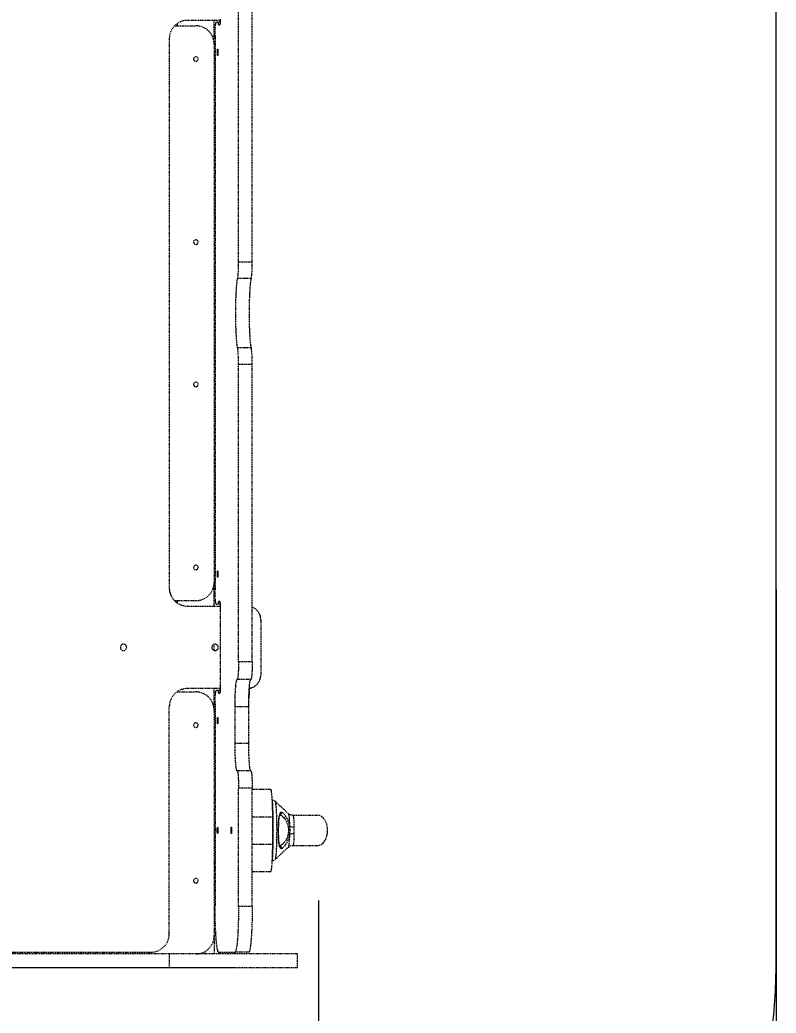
# Model space of a CAD drawing. Header units: millimetres. Extents: x -2104 to 1721, y -2060 to 1406.
# Drawn here: x 895 to 1721, y -574 to 511 of the extents above; entities that cross this region are included whole.
import ezdxf

# ---------------------------------------------------------------- set-up
doc = ezdxf.new("R2010")
doc.units = ezdxf.units.MM
doc.linetypes.add('HIDDEN', pattern=[1.905, 1.27, -0.635])
for name, color, linetype in [('DIKOM_ЗОНА', 90, 'Continuous'), ('DIKOM_ОБЪЕКТ', 7, 'Continuous'), ('DIKOM_РАЗМЕР_ЗОНА', 7, 'Continuous'), ('DIKOM_РАЗМЕР_ОБЪЕКТА', 7, 'Continuous')]:
    doc.layers.add(name, color=color, linetype=linetype)
doc.styles.add('style1', font='arialbd.ttf', dxfattribs={"width": 0.8})
doc.dimstyles.new('1-50', dxfattribs={"dimtxt": 300, "dimasz": 200, "dimexe": 100, "dimexo": 0, "dimgap": 100, "dimtad": 1, "dimtxsty": 'style1', "dimcen": 200, "dimclrd": 7, "dimclre": 7, "dimclrt": 7, "dimadec": 1, "dimazin": 2, "dimtfac": 1, "dimtmove": 0, "dimatfit": 2, "dimfxl": 0, "dimlwd": 25, "dimlwe": 18, "dimarcsym": 0})

# ---------------------------------------------------------------- blocks, each defined once
blk = doc.blocks.new('*D3')
at = {"layer": 'Defpoints', "color": 0, "transparency": 16777216}
for p in [(1220.9, -451), (-929.1, -485.8), (1220.9, -1482.1)]:
    blk.add_point(p, dxfattribs=at)
at = {"layer": 'DIKOM_РАЗМЕР_ОБЪЕКТА', "color": 7, "lineweight": 18, "transparency": 16777216}
for p, q in [((1220.9, -451), (1220.9, -1582.1)), ((-929.1, -485.8), (-929.1, -1582.1))]:
    blk.add_line(p, q, dxfattribs=at)
at = {"layer": 'DIKOM_РАЗМЕР_ОБЪЕКТА', "color": 7, "lineweight": 25, "transparency": 16777216}
blk.add_line((-729.1, -1482.1), (1020.9, -1482.1), dxfattribs=at)
at = {"layer": 'DIKOM_РАЗМЕР_ОБЪЕКТА', "color": 7, "transparency": 16777216}
for points in [[(-729.1, -1448.7), (-729.1, -1515.4), (-929.1, -1482.1)], [(1020.9, -1448.7), (1020.9, -1515.4), (1220.9, -1482.1)]]:
    blk.add_solid(points, dxfattribs=at)
at = {"layer": 'DIKOM_РАЗМЕР_ОБЪЕКТА', "color": 7, "transparency": 16777216, "insert": (145.9, -1254.4), "char_height": 300, "attachment_point": 5, "style": 'style1'}
blk.add_mtext('{\\fArial|b0|i0|c204|p34;\\H0.83333x;2150}', dxfattribs=at)
blk = doc.blocks.new('*D0')
at = {"layer": 'Defpoints', "color": 0, "transparency": 16777216}
for p in [(-1034.1, 905.6), (1128, 905.6), (1128, -524.4)]:
    blk.add_point(p, dxfattribs=at)
at = {"layer": 'DIKOM_РАЗМЕР_ОБЪЕКТА', "color": 7, "lineweight": 18, "transparency": 16777216}
for p, q in [((1128, 905.6), (-1134.1, 905.6)), ((1128, -524.4), (-1134.1, -524.4))]:
    blk.add_line(p, q, dxfattribs=at)
at = {"layer": 'DIKOM_РАЗМЕР_ОБЪЕКТА', "color": 7, "lineweight": 25, "transparency": 16777216}
blk.add_line((-1034.1, -324.4), (-1034.1, 705.6), dxfattribs=at)
at = {"layer": 'DIKOM_РАЗМЕР_ОБЪЕКТА', "color": 7, "transparency": 16777216}
for points in [[(-1067.5, 705.6), (-1000.8, 705.6), (-1034.1, 905.6)], [(-1067.5, -324.4), (-1000.8, -324.4), (-1034.1, -524.4)]]:
    blk.add_solid(points, dxfattribs=at)
at = {"layer": 'DIKOM_РАЗМЕР_ОБЪЕКТА', "color": 7, "transparency": 16777216, "insert": (-1261.9, 176.3), "char_height": 300, "attachment_point": 5, "rotation": 90, "style": 'style1'}
blk.add_mtext('{\\fArial|b0|i0|c204|p34;\\H0.83333x;1430}', dxfattribs=at)
blk = doc.blocks.new('*D1')
at = {"layer": 'Defpoints', "color": 0, "transparency": 16777216}
for p in [(-1429.1, -111.1), (1720.9, -111.1), (1720.9, -1960.1)]:
    blk.add_point(p, dxfattribs=at)
at = {"layer": 'DIKOM_РАЗМЕР_ЗОНА', "color": 7, "lineweight": 18, "transparency": 16777216}
for p, q in [((-1429.1, -111.1), (-1429.1, -2060.1)), ((1720.9, -111.1), (1720.9, -2060.1))]:
    blk.add_line(p, q, dxfattribs=at)
at = {"layer": 'DIKOM_РАЗМЕР_ЗОНА', "color": 7, "lineweight": 25, "transparency": 16777216}
blk.add_line((-1229.1, -1960.1), (1520.9, -1960.1), dxfattribs=at)
at = {"layer": 'DIKOM_РАЗМЕР_ЗОНА', "color": 7, "transparency": 16777216}
for points in [[(-1229.1, -1926.8), (-1229.1, -1993.4), (-1429.1, -1960.1)], [(1520.9, -1926.8), (1520.9, -1993.4), (1720.9, -1960.1)]]:
    blk.add_solid(points, dxfattribs=at)
at = {"layer": 'DIKOM_РАЗМЕР_ЗОНА', "color": 7, "transparency": 16777216, "insert": (94.9, -1732.4), "char_height": 300, "attachment_point": 5, "style": 'style1'}
blk.add_mtext('{\\fArial|b0|i0|c204|p34;\\H0.83333x;3150}', dxfattribs=at)

msp = doc.modelspace()

# ---------------------------------------------------------------- linework, layer by layer
at = {"layer": 'DIKOM_ЗОНА', "color": 3, "lineweight": 15}
msp.add_lwpolyline([(-929.067, -1024.399), (1220.931, -1024.399, 0.41421356), (1720.931, -524.399), (1720.931, 905.601, 0.41421356), (1220.931, 1405.601), (-929.067, 1405.601, 0.41421356), (-1429.067, 905.601), (-1429.067, -524.399, 0.41421356)], format="xyb", close=True, dxfattribs=at)
at = {"layer": 'DIKOM_ОБЪЕКТ', "color": 7, "linetype": 'HIDDEN', "lineweight": 15}
for p, q in [((1133.557, 246.458), (1133.557, 571.601)), ((1148.515, 246.458), (1148.515, 571.601)), ((1113.611, 510.601), (1077.932, 510.601)), ((1106.932, 484.633), (1106.932, 510.601)), ((1113.609, 510.54), (1113.553, 509.157)), ((1113.643, 512.041), (1113.609, 510.54)), ((1063.68, 504.633), (1086.932, 504.633)), ((1066.932, 504.633), (1066.932, 507.305)), ((1108.077, 498.237), (1108.144, 500.411)), ((1108.144, 500.411), (1108.237, 502.418)), ((1108.237, 502.418), (1108.352, 504.208)), ((1108.352, 504.208), (1108.486, 505.737)), ((1108.486, 505.737), (1108.637, 506.967)), ((1108.637, 506.967), (1108.8, 507.867)), ((1108.8, 507.867), (1108.972, 508.417)), ((1108.972, 508.417), (1109.148, 508.601)), ((1110.854, 508.601), (1109.148, 508.601)), ((1113.523, 508.601), (1110.854, 508.601)), ((1110.854, 508.601), (1110.947, 508.563)), ((1110.947, 508.563), (1111.039, 508.449)), ((1111.039, 508.449), (1111.131, 508.258)), ((1111.131, 508.258), (1111.222, 507.992)), ((1111.222, 507.992), (1111.311, 507.652)), ((1111.311, 507.652), (1111.399, 507.239)), ((1111.399, 507.239), (1111.484, 506.755)), ((1111.484, 506.755), (1111.567, 506.201)), ((1113.282, 506.201), (1111.567, 506.201)), ((1111.745, 505.601), (1113.054, 505.601)), ((1113.171, 505.755), (1113.054, 505.601)), ((1113.284, 506.21), (1113.171, 505.755)), ((1113.387, 506.95), (1113.284, 506.21)), ((1113.478, 507.945), (1113.387, 506.95)), ((1113.553, 509.157), (1113.478, 507.945)), ((1057.932, 490.601), (1057.932, -109.399)), ((1108.022, 493.601), (1108.036, 495.948)), ((1108.022, 493.601), (1108.022, -112.399)), ((1108.036, 495.948), (1108.077, 498.237)), ((1106.932, 484.633), (1106.932, -103.43)), ((1110.494, 477.275), (1110.547, 478.184)), ((1110.547, 478.184), (1110.62, 478.814)), ((1110.62, 478.814), (1110.704, 479.097)), ((1110.704, 479.097), (1110.79, 479.002)), ((1110.79, 479.002), (1110.869, 478.539)), ((1110.869, 478.539), (1110.933, 477.759)), ((1110.933, 477.759), (1110.974, 476.746)), ((1110.466, 476.185), (1110.494, 477.275)), ((1110.466, 475.033), (1110.466, 476.185)), ((1110.494, 473.943), (1110.466, 475.033)), ((1110.547, 473.034), (1110.494, 473.943)), ((1110.62, 472.404), (1110.547, 473.034)), ((1110.704, 472.121), (1110.62, 472.404)), ((1110.79, 472.216), (1110.704, 472.121)), ((1110.869, 472.679), (1110.79, 472.216)), ((1110.933, 473.459), (1110.869, 472.679)), ((1110.974, 474.473), (1110.933, 473.459)), ((1110.974, 476.746), (1110.988, 475.609)), ((1110.988, 475.609), (1110.974, 474.473)), ((1148.515, 246.458), (1133.557, 246.458)), ((1132.323, 227.068), (1132.59, 228.471)), ((1147.547, 228.471), (1132.59, 228.471)), ((1147.28, 227.068), (1147.547, 228.471)), ((1131.201, 215.418), (1131.39, 218.299)), ((1131.39, 218.299), (1131.598, 220.928)), ((1131.598, 220.928), (1131.825, 223.279)), ((1131.825, 223.279), (1132.067, 225.332)), ((1132.067, 225.332), (1132.323, 227.068)), ((1146.159, 215.418), (1146.347, 218.299)), ((1146.347, 218.299), (1146.556, 220.928)), ((1146.556, 220.928), (1146.782, 223.279)), ((1146.782, 223.279), (1147.024, 225.332)), ((1147.024, 225.332), (1147.28, 227.068)), ((1130.77, 205.529), (1130.89, 209.003)), ((1130.89, 209.003), (1131.034, 212.31)), ((1131.034, 212.31), (1131.201, 215.418)), ((1145.728, 205.529), (1145.847, 209.003)), ((1145.847, 209.003), (1145.991, 212.31)), ((1145.991, 212.31), (1146.159, 215.418)), ((1130.567, 194.42), (1130.608, 198.204)), ((1130.608, 198.204), (1130.676, 201.918)), ((1130.676, 201.918), (1130.77, 205.529)), ((1145.524, 194.42), (1145.565, 198.204)), ((1145.565, 198.204), (1145.633, 201.918)), ((1145.633, 201.918), (1145.728, 205.529)), ((1130.553, 190.601), (1130.567, 194.42)), ((1130.567, 186.783), (1130.553, 190.601)), ((1130.608, 182.999), (1130.567, 186.783)), ((1145.511, 190.601), (1145.524, 194.42)), ((1145.524, 186.783), (1145.511, 190.601)), ((1145.565, 182.999), (1145.524, 186.783)), ((1130.676, 179.285), (1130.608, 182.999)), ((1130.77, 175.674), (1130.676, 179.285)), ((1130.89, 172.2), (1130.77, 175.674)), ((1145.633, 179.285), (1145.565, 182.999)), ((1145.728, 175.674), (1145.633, 179.285)), ((1145.847, 172.2), (1145.728, 175.674)), ((1131.034, 168.893), (1130.89, 172.2)), ((1131.201, 165.785), (1131.034, 168.893)), ((1131.39, 162.904), (1131.201, 165.785)), ((1131.598, 160.275), (1131.39, 162.904)), ((1145.991, 168.893), (1145.847, 172.2)), ((1146.159, 165.785), (1145.991, 168.893)), ((1146.347, 162.904), (1146.159, 165.785)), ((1146.556, 160.275), (1146.347, 162.904)), ((1131.825, 157.924), (1131.598, 160.275)), ((1132.067, 155.871), (1131.825, 157.924)), ((1132.323, 154.135), (1132.067, 155.871)), ((1132.59, 152.732), (1132.323, 154.135)), ((1147.547, 152.732), (1132.59, 152.732)), ((1146.782, 157.924), (1146.556, 160.275)), ((1147.024, 155.871), (1146.782, 157.924)), ((1147.28, 154.135), (1147.024, 155.871)), ((1147.547, 152.732), (1147.28, 154.135)), ((1133.557, -190.399), (1133.557, 134.745)), ((1148.515, 134.745), (1133.557, 134.745)), ((1148.515, -190.399), (1148.515, 134.745)), ((1110.466, -93.822), (1110.494, -92.733)), ((1110.466, -94.975), (1110.466, -93.822)), ((1110.494, -96.064), (1110.466, -94.975)), ((1110.494, -92.733), (1110.547, -91.823)), ((1110.547, -96.974), (1110.494, -96.064)), ((1110.547, -91.823), (1110.62, -91.193)), ((1110.62, -97.604), (1110.547, -96.974)), ((1110.62, -91.193), (1110.704, -90.91)), ((1110.704, -97.887), (1110.62, -97.604)), ((1110.704, -90.91), (1110.79, -91.006)), ((1110.79, -91.006), (1110.869, -91.468)), ((1110.869, -97.329), (1110.79, -97.791)), ((1110.869, -91.468), (1110.933, -92.249)), ((1110.933, -96.548), (1110.869, -97.329)), ((1110.933, -92.249), (1110.974, -93.262)), ((1110.974, -95.535), (1110.933, -96.548)), ((1110.974, -93.262), (1110.988, -94.399)), ((1110.988, -94.399), (1110.974, -95.535)), ((1106.932, -129.399), (1106.932, -103.43)), ((1110.79, -97.791), (1110.704, -97.887)), ((1108.036, -114.745), (1108.022, -112.399)), ((1108.077, -117.034), (1108.036, -114.745)), ((1108.144, -119.208), (1108.077, -117.034)), ((1108.237, -121.215), (1108.144, -119.208)), ((1086.932, -123.43), (1063.68, -123.43)), ((1066.932, -126.102), (1066.932, -123.43)), ((1077.932, -129.399), (1113.611, -129.399)), ((1108.352, -123.005), (1108.237, -121.215)), ((1108.486, -124.534), (1108.352, -123.005)), ((1108.637, -125.764), (1108.486, -124.534)), ((1108.8, -126.664), (1108.637, -125.764)), ((1108.972, -127.214), (1108.8, -126.664)), ((1109.148, -127.399), (1108.972, -127.214)), ((1109.148, -127.399), (1110.854, -127.399)), ((1110.947, -127.36), (1110.854, -127.399)), ((1113.523, -127.399), (1110.854, -127.399)), ((1111.039, -127.246), (1110.947, -127.36)), ((1111.131, -127.055), (1111.039, -127.246)), ((1111.222, -126.789), (1111.131, -127.055)), ((1111.311, -126.449), (1111.222, -126.789)), ((1111.399, -126.036), (1111.311, -126.449)), ((1111.484, -125.552), (1111.399, -126.036)), ((1111.567, -124.999), (1111.484, -125.552)), ((1113.282, -124.999), (1111.567, -124.999)), ((1113.054, -124.399), (1111.745, -124.399)), ((1113.054, -124.399), (1113.171, -124.552)), ((1113.171, -124.552), (1113.284, -125.007)), ((1113.284, -125.007), (1113.387, -125.747)), ((1113.387, -125.747), (1113.478, -126.742)), ((1113.478, -126.742), (1113.553, -127.954)), ((1113.553, -127.954), (1113.609, -129.337)), ((1113.609, -129.337), (1113.643, -130.838)), ((1113.643, -130.838), (1113.654, -132.399)), ((1113.654, -132.399), (1113.654, -216.399)), ((1157.932, -144.399), (1157.932, -204.399)), ((1106.932, -177.753), (1106.932, -171.044)), ((1133.543, -193.103), (1133.499, -195.751)), ((1133.557, -190.399), (1133.543, -193.103)), ((1148.515, -190.399), (1133.557, -190.399)), ((1148.5, -193.103), (1148.457, -195.751)), ((1148.515, -190.399), (1148.5, -193.103)), ((1133.065, -204.758), (1132.902, -206.382)), ((1133.209, -202.841), (1133.065, -204.758)), ((1133.331, -200.671), (1133.209, -202.841)), ((1133.428, -198.291), (1133.331, -200.671)), ((1133.499, -195.751), (1133.428, -198.291)), ((1148.022, -204.758), (1147.859, -206.382)), ((1148.166, -202.841), (1148.022, -204.758)), ((1148.288, -200.671), (1148.166, -202.841)), ((1148.386, -198.291), (1148.288, -200.671)), ((1148.457, -195.751), (1148.386, -198.291)), ((1113.654, -216.399), (1113.643, -217.959)), ((1130.462, -218.185), (1130.65, -215.944)), ((1130.65, -215.944), (1130.856, -213.997)), ((1130.856, -213.997), (1131.077, -212.369)), ((1131.077, -212.369), (1131.311, -211.082)), ((1131.311, -211.082), (1131.554, -210.151)), ((1131.554, -210.151), (1131.803, -209.587)), ((1131.803, -209.587), (1132.055, -209.399)), ((1132.055, -209.399), (1132.13, -209.399)), ((1132.333, -209.205), (1132.13, -209.399)), ((1147.088, -209.399), (1132.13, -209.399)), ((1132.532, -208.629), (1132.333, -209.205)), ((1132.723, -207.682), (1132.532, -208.629)), ((1132.902, -206.382), (1132.723, -207.682)), ((1145.419, -218.185), (1145.608, -215.944)), ((1145.608, -215.944), (1145.814, -213.997)), ((1145.814, -213.997), (1146.035, -212.369)), ((1146.035, -212.369), (1146.268, -211.082)), ((1146.268, -211.082), (1146.511, -210.151)), ((1146.511, -210.151), (1146.76, -209.587)), ((1146.76, -209.587), (1147.013, -209.399)), ((1147.291, -209.205), (1147.088, -209.399)), ((1147.49, -208.629), (1147.291, -209.205)), ((1147.681, -207.682), (1147.49, -208.629)), ((1147.859, -206.382), (1147.681, -207.682)), ((1066.332, -223.106), (1086.932, -223.106)), ((1066.932, -223.106), (1066.932, -222.695)), ((1113.611, -219.399), (1077.932, -219.399)), ((1106.932, -243.106), (1106.932, -219.399)), ((1108.144, -229.589), (1108.237, -227.582)), ((1108.237, -227.582), (1108.352, -225.792)), ((1108.352, -225.792), (1108.486, -224.263)), ((1108.486, -224.263), (1108.637, -223.033)), ((1108.637, -223.033), (1108.8, -222.133)), ((1108.8, -222.133), (1108.972, -221.583)), ((1108.972, -221.583), (1109.148, -221.399)), ((1110.854, -221.399), (1109.148, -221.399)), ((1113.523, -221.399), (1110.854, -221.399)), ((1110.854, -221.399), (1110.947, -221.437)), ((1110.947, -221.437), (1111.039, -221.551)), ((1111.039, -221.551), (1111.131, -221.742)), ((1111.131, -221.742), (1111.222, -222.008)), ((1111.222, -222.008), (1111.311, -222.348)), ((1111.311, -222.348), (1111.399, -222.761)), ((1111.399, -222.761), (1111.484, -223.245)), ((1111.484, -223.245), (1111.567, -223.799)), ((1113.282, -223.799), (1111.567, -223.799)), ((1111.745, -224.399), (1113.054, -224.399)), ((1113.171, -224.245), (1113.054, -224.399)), ((1113.284, -223.79), (1113.171, -224.245)), ((1113.387, -223.05), (1113.284, -223.79)), ((1113.478, -222.055), (1113.387, -223.05)), ((1113.553, -220.843), (1113.478, -222.055)), ((1113.609, -219.46), (1113.553, -220.843)), ((1113.643, -217.959), (1113.609, -219.46)), ((1129.928, -229.49), (1130.025, -226.382)), ((1130.025, -226.382), (1130.147, -223.438)), ((1130.147, -223.438), (1130.293, -220.694)), ((1130.293, -220.694), (1130.462, -218.185)), ((1145.318, -219.629), (1144.854, -230.812)), ((1144.886, -229.49), (1144.983, -226.382)), ((1144.983, -226.382), (1145.105, -223.438)), ((1145.105, -223.438), (1145.251, -220.694)), ((1145.251, -220.694), (1145.419, -218.185)), ((1108.022, -236.399), (1108.036, -234.052)), ((1108.022, -236.399), (1108.022, -457.399)), ((1108.036, -234.052), (1108.077, -231.763)), ((1108.077, -231.763), (1108.144, -229.589)), ((1129.802, -239.399), (1129.816, -236.04)), ((1129.816, -236.04), (1129.858, -232.723)), ((1129.858, -232.723), (1129.928, -229.49)), ((1144.76, -239.399), (1144.774, -236.04)), ((1144.774, -236.04), (1144.816, -232.723)), ((1144.816, -232.723), (1144.886, -229.49)), ((1057.932, -487.399), (1057.932, -239.399)), ((1106.932, -243.106), (1106.932, -489.399)), ((1129.802, -279.399), (1129.802, -239.399)), ((1144.76, -239.399), (1129.802, -239.399)), ((1144.76, -279.399), (1144.76, -239.399)), ((1110.466, -253.822), (1110.494, -252.733)), ((1110.466, -254.975), (1110.466, -253.822)), ((1110.494, -256.064), (1110.466, -254.975)), ((1110.494, -252.733), (1110.547, -251.823)), ((1110.547, -256.974), (1110.494, -256.064)), ((1110.547, -251.823), (1110.62, -251.193)), ((1110.62, -257.604), (1110.547, -256.974)), ((1110.62, -251.193), (1110.704, -250.91)), ((1110.704, -257.887), (1110.62, -257.604)), ((1110.704, -250.91), (1110.79, -251.006)), ((1110.79, -257.791), (1110.704, -257.887)), ((1110.79, -251.006), (1110.869, -251.468)), ((1110.869, -257.329), (1110.79, -257.791)), ((1110.869, -251.468), (1110.933, -252.249)), ((1110.933, -256.548), (1110.869, -257.329)), ((1110.933, -252.249), (1110.974, -253.262)), ((1110.974, -255.535), (1110.933, -256.548)), ((1110.974, -253.262), (1110.988, -254.399)), ((1110.988, -254.399), (1110.974, -255.535)), ((1144.76, -279.399), (1129.802, -279.399)), ((1129.816, -282.757), (1129.802, -279.399)), ((1144.774, -282.757), (1144.76, -279.399)), ((1129.858, -286.074), (1129.816, -282.757)), ((1129.928, -289.307), (1129.858, -286.074)), ((1130.025, -292.415), (1129.928, -289.307)), ((1130.147, -295.359), (1130.025, -292.415)), ((1144.816, -286.074), (1144.774, -282.757)), ((1144.886, -289.307), (1144.816, -286.074)), ((1144.983, -292.415), (1144.886, -289.307)), ((1145.105, -295.359), (1144.983, -292.415)), ((1130.293, -298.103), (1130.147, -295.359)), ((1130.462, -300.612), (1130.293, -298.103)), ((1130.65, -302.853), (1130.462, -300.612)), ((1130.856, -304.8), (1130.65, -302.853)), ((1145.251, -298.103), (1145.105, -295.359)), ((1145.419, -300.612), (1145.251, -298.103)), ((1145.608, -302.853), (1145.419, -300.612)), ((1145.814, -304.8), (1145.608, -302.853)), ((1131.077, -306.428), (1130.856, -304.8)), ((1131.311, -307.715), (1131.077, -306.428)), ((1131.554, -308.646), (1131.311, -307.715)), ((1131.803, -309.21), (1131.554, -308.646)), ((1132.055, -309.399), (1131.803, -309.21)), ((1132.13, -309.399), (1132.055, -309.399)), ((1147.088, -309.399), (1132.13, -309.399)), ((1132.13, -309.399), (1132.333, -309.592)), ((1132.333, -309.592), (1132.532, -310.168)), ((1132.532, -310.168), (1132.723, -311.116)), ((1132.723, -311.116), (1132.902, -312.415)), ((1132.902, -312.415), (1133.065, -314.039)), ((1133.065, -314.039), (1133.209, -315.956)), ((1146.035, -306.428), (1145.814, -304.8)), ((1146.268, -307.715), (1146.035, -306.428)), ((1146.511, -308.646), (1146.268, -307.715)), ((1146.76, -309.21), (1146.511, -308.646)), ((1147.013, -309.399), (1146.76, -309.21)), ((1147.088, -309.399), (1147.291, -309.592)), ((1147.291, -309.592), (1147.49, -310.168)), ((1147.49, -310.168), (1147.681, -311.116)), ((1147.681, -311.116), (1147.859, -312.415)), ((1147.859, -312.415), (1148.022, -314.039)), ((1148.022, -314.039), (1148.166, -315.956)), ((1133.209, -315.956), (1133.331, -318.126)), ((1133.331, -318.126), (1133.428, -320.506)), ((1133.428, -320.506), (1133.499, -323.046)), ((1133.499, -323.046), (1133.543, -325.695)), ((1148.166, -315.956), (1148.288, -318.126)), ((1148.288, -318.126), (1148.386, -320.506)), ((1148.386, -320.506), (1148.457, -323.046)), ((1148.457, -323.046), (1148.5, -325.695)), ((1133.543, -325.695), (1133.557, -328.399)), ((1133.557, -457.399), (1133.557, -328.399)), ((1148.515, -328.399), (1133.557, -328.399)), ((1148.5, -325.695), (1148.515, -328.399)), ((1148.515, -457.399), (1148.515, -328.399)), ((1148.515, -329.406), (1168.679, -329.406)), ((1168.931, -329.595), (1168.679, -329.406)), ((1169.18, -330.158), (1168.931, -329.595)), ((1169.423, -331.09), (1169.18, -330.158)), ((1169.657, -332.377), (1169.423, -331.09)), ((1169.878, -334.004), (1169.657, -332.377)), ((1170.084, -335.951), (1169.878, -334.004)), ((1170.272, -338.193), (1170.084, -335.951)), ((1170.218, -341.443), (1170.226, -341.432)), ((1170.226, -341.432), (1170.264, -341.701)), ((1170.264, -341.701), (1170.351, -342.64)), ((1170.441, -340.701), (1170.272, -338.193)), ((1170.351, -342.64), (1170.47, -344.28)), ((1170.587, -343.445), (1170.441, -340.701)), ((1170.47, -344.28), (1170.552, -345.595)), ((1171.974, -341.726), (1170.484, -341.479)), ((1170.552, -345.595), (1170.64, -347.189)), ((1170.709, -346.39), (1170.587, -343.445)), ((1170.64, -347.189), (1170.732, -349.068)), ((1170.806, -349.498), (1170.709, -346.39)), ((1173.648, -342.772), (1171.974, -341.726)), ((1173.642, -342.772), (1173.62, -342.748)), ((1180.511, -349.119), (1173.622, -342.746)), ((1173.705, -342.841), (1173.642, -342.772)), ((1173.804, -342.992), (1173.705, -342.841)), ((1173.898, -343.182), (1173.804, -342.992)), ((1174.229, -344.285), (1173.898, -343.182)), ((1174.51, -345.924), (1174.229, -344.285)), ((1174.59, -346.547), (1174.51, -345.924)), ((1174.665, -347.206), (1174.59, -346.547)), ((1174.736, -347.892), (1174.665, -347.206)), ((1170.732, -349.068), (1170.87, -352.428)), ((1170.876, -352.731), (1170.806, -349.498)), ((1170.87, -352.428), (1171.001, -356.428)), ((1170.918, -356.047), (1170.876, -352.731)), ((1170.932, -359.406), (1170.918, -356.047)), ((1171.001, -356.428), (1171.069, -359.087)), ((1174.803, -348.605), (1174.736, -347.892)), ((1174.865, -349.341), (1174.803, -348.605)), ((1174.924, -350.098), (1174.865, -349.341)), ((1175.082, -352.481), (1174.924, -350.098)), ((1175.212, -354.944), (1175.082, -352.481)), ((1175.347, -358.218), (1175.212, -354.944)), ((1178.032, -357.798), (1177.612, -360.272)), ((1178.625, -356.015), (1178.032, -357.798)), ((1178.193, -358.469), (1178.456, -357.719)), ((1178.456, -357.719), (1178.476, -357.673)), ((1178.476, -357.673), (1178.475, -357.663)), ((1179.423, -354.996), (1178.625, -356.015)), ((1178.652, -357.422), (1179.469, -357.648)), ((1180.452, -354.743), (1179.423, -354.996)), ((1179.469, -357.648), (1180.361, -358.121)), ((1181.507, -355.112), (1180.452, -354.743)), ((1188.259, -356.282), (1180.511, -349.119)), ((1182.71, -355.982), (1181.507, -355.112)), ((1184.015, -357.309), (1182.71, -355.982)), ((1185.377, -359.075), (1184.015, -357.309)), ((1190.341, -357.517), (1188.222, -356.248)), ((1188.276, -356.303), (1188.245, -356.3)), ((1188.556, -356.94), (1188.276, -356.303)), ((1188.856, -358.303), (1188.556, -356.94)), ((1192.644, -357.906), (1190.341, -357.517)), ((1192.589, -357.906), (1219.923, -357.906)), ((1192.612, -357.906), (1192.97, -358.105)), ((1192.97, -358.105), (1193.272, -358.712)), ((1222.027, -358.263), (1219.647, -357.906)), ((1148.515, -359.406), (1170.932, -359.406)), ((1170.932, -389.406), (1170.932, -359.406)), ((1171.069, -359.087), (1171.129, -361.912)), ((1171.129, -361.912), (1171.177, -364.881)), ((1171.177, -364.881), (1171.226, -369.554)), ((1175.447, -361.404), (1175.347, -358.218)), ((1175.516, -364.358), (1175.447, -361.404)), ((1175.577, -368.215), (1175.516, -364.358)), ((1175.605, -371.299), (1175.577, -368.215)), ((1177.149, -366.921), (1177.054, -370.792)), ((1177.14, -371.635), (1177.212, -368.222)), ((1177.328, -363.356), (1177.149, -366.921)), ((1177.212, -368.222), (1177.354, -364.956)), ((1177.612, -360.272), (1177.328, -363.356)), ((1177.354, -364.956), (1177.585, -362.032)), ((1177.585, -362.032), (1177.885, -359.835)), ((1177.885, -359.835), (1178.193, -358.469)), ((1180.361, -358.121), (1181.368, -358.864)), ((1181.368, -358.864), (1182.132, -359.552)), ((1182.132, -359.552), (1182.917, -360.365)), ((1182.917, -360.365), (1183.702, -361.291)), ((1183.702, -361.291), (1184.472, -362.326)), ((1184.472, -362.326), (1185.497, -363.955)), ((1186.702, -361.234), (1185.377, -359.075)), ((1185.497, -363.955), (1186.378, -365.7)), ((1186.378, -365.7), (1187.125, -367.622)), ((1187.92, -363.803), (1186.702, -361.234)), ((1187.125, -367.622), (1187.595, -369.25)), ((1188.92, -366.72), (1187.92, -363.803)), ((1189.133, -360.412), (1188.856, -358.303)), ((1189.621, -369.953), (1188.92, -366.72)), ((1189.358, -363.162), (1189.133, -360.412)), ((1189.521, -366.41), (1189.358, -363.162)), ((1189.621, -369.953), (1189.521, -366.41)), ((1193.272, -358.712), (1193.51, -359.746)), ((1193.51, -359.746), (1193.694, -361.215)), ((1193.694, -361.215), (1193.838, -363.115)), ((1193.838, -363.115), (1193.949, -365.38)), ((1193.949, -365.38), (1194.033, -367.953)), ((1194.033, -367.953), (1194.087, -370.72)), ((1224.481, -359.457), (1222.027, -358.263)), ((1226.789, -361.574), (1224.481, -359.457)), ((1228.702, -364.5), (1226.789, -361.574)), ((1230.037, -367.921), (1228.702, -364.5)), ((1230.75, -371.427), (1230.037, -367.921)), ((1110.391, -373.83), (1110.419, -372.74)), ((1110.391, -374.982), (1110.391, -373.83)), ((1110.419, -376.072), (1110.391, -374.982)), ((1110.419, -372.74), (1110.472, -371.831)), ((1110.472, -376.981), (1110.419, -376.072)), ((1110.472, -371.831), (1110.545, -371.201)), ((1110.545, -377.611), (1110.472, -376.981)), ((1110.545, -371.201), (1110.629, -370.918)), ((1110.629, -377.894), (1110.545, -377.611)), ((1110.629, -370.918), (1110.715, -371.013)), ((1110.715, -377.799), (1110.629, -377.894)), ((1110.715, -371.013), (1110.794, -371.476)), ((1110.794, -377.336), (1110.715, -377.799)), ((1110.794, -371.476), (1110.858, -372.256)), ((1110.858, -376.556), (1110.794, -377.336)), ((1110.858, -372.256), (1110.899, -373.27)), ((1110.899, -375.543), (1110.858, -376.556)), ((1110.899, -373.27), (1110.913, -374.406)), ((1110.913, -374.406), (1110.899, -375.543)), ((1125.412, -373.83), (1125.44, -372.74)), ((1125.412, -374.982), (1125.412, -373.83)), ((1125.44, -376.072), (1125.412, -374.982)), ((1125.44, -372.74), (1125.493, -371.831)), ((1125.493, -376.981), (1125.44, -376.072)), ((1125.493, -371.831), (1125.566, -371.201)), ((1125.566, -377.611), (1125.493, -376.981)), ((1125.566, -371.201), (1125.649, -370.918)), ((1125.649, -377.894), (1125.566, -377.611)), ((1125.649, -370.918), (1125.736, -371.013)), ((1125.736, -377.799), (1125.649, -377.894)), ((1125.736, -371.013), (1125.815, -371.476)), ((1125.815, -377.336), (1125.736, -377.799)), ((1125.815, -371.476), (1125.879, -372.256)), ((1125.879, -376.556), (1125.815, -377.336)), ((1125.879, -372.256), (1125.92, -373.27)), ((1125.92, -375.543), (1125.879, -376.556)), ((1125.92, -373.27), (1125.934, -374.406)), ((1125.934, -374.406), (1125.92, -375.543)), ((1171.225, -379.202), (1171.177, -383.851)), ((1171.242, -374.406), (1171.225, -379.202)), ((1171.226, -369.554), (1171.242, -374.406)), ((1175.539, -383.191), (1175.593, -379.045)), ((1175.593, -379.045), (1175.613, -374.804)), ((1175.613, -373.505), (1175.605, -371.299)), ((1175.613, -374.804), (1175.613, -373.505)), ((1177.054, -370.792), (1177.028, -374.838)), ((1177.028, -374.838), (1177.065, -378.748)), ((1177.065, -378.748), (1177.17, -382.478)), ((1177.125, -375.074), (1177.14, -371.635)), ((1177.16, -378.386), (1177.125, -375.074)), ((1177.243, -381.434), (1177.16, -378.386)), ((1187.593, -379.567), (1187.121, -381.197)), ((1187.931, -377.915), (1187.593, -379.567)), ((1187.595, -369.25), (1187.932, -370.901)), ((1188.144, -376.164), (1187.931, -377.915)), ((1187.932, -370.901), (1188.216, -374.405)), ((1188.216, -374.405), (1188.144, -376.164)), ((1188.918, -382.093), (1189.62, -378.855)), ((1189.541, -381.823), (1189.62, -378.855)), ((1189.62, -378.855), (1189.904, -374.404)), ((1189.904, -374.404), (1189.621, -369.953)), ((1194.086, -378.09), (1194.031, -380.858)), ((1194.087, -370.72), (1194.065, -374.405)), ((1194.065, -374.405), (1194.086, -378.09)), ((1229.811, -381.669), (1230.387, -379.546)), ((1230.387, -379.546), (1230.753, -377.389)), ((1230.932, -374.657), (1230.75, -371.427)), ((1230.753, -377.389), (1230.932, -374.657)), ((1148.515, -389.406), (1170.932, -389.406)), ((1170.918, -392.765), (1170.932, -389.406)), ((1171.101, -388.26), (1171.001, -392.347)), ((1171.177, -383.851), (1171.101, -388.26)), ((1175.333, -390.958), (1175.452, -387.204)), ((1175.452, -387.204), (1175.539, -383.191)), ((1177.17, -382.478), (1177.357, -385.891)), ((1177.372, -384.089), (1177.243, -381.434)), ((1177.357, -385.891), (1177.646, -388.818)), ((1177.543, -386.323), (1177.372, -384.089)), ((1177.752, -388.123), (1177.543, -386.323)), ((1177.646, -388.818), (1178.069, -391.176)), ((1178.002, -389.569), (1177.752, -388.123)), ((1178.299, -390.739), (1178.002, -389.569)), ((1181.34, -389.969), (1179.901, -390.959)), ((1181.94, -389.44), (1181.34, -389.969)), ((1182.488, -388.902), (1181.94, -389.44)), ((1183.254, -388.06), (1182.488, -388.902)), ((1183.847, -387.333), (1183.254, -388.06)), ((1184.455, -386.507), (1183.847, -387.333)), ((1183.992, -391.527), (1185.35, -389.772)), ((1185.483, -384.877), (1184.455, -386.507)), ((1185.35, -389.772), (1186.69, -387.593)), ((1186.369, -383.128), (1185.483, -384.877)), ((1187.121, -381.197), (1186.369, -383.128)), ((1186.69, -387.593), (1187.909, -385.028)), ((1187.909, -385.028), (1188.918, -382.093)), ((1188.76, -391.029), (1188.841, -390.592)), ((1188.841, -390.592), (1188.915, -390.137)), ((1188.915, -390.137), (1188.982, -389.672)), ((1188.982, -389.672), (1189.042, -389.204)), ((1189.042, -389.204), (1189.26, -387.008)), ((1189.26, -387.008), (1189.429, -384.414)), ((1189.429, -384.414), (1189.541, -381.823)), ((1193.265, -390.098), (1192.963, -390.705)), ((1193.507, -389.058), (1193.265, -390.098)), ((1193.694, -387.579), (1193.507, -389.058)), ((1193.837, -385.685), (1193.694, -387.579)), ((1193.948, -383.434), (1193.837, -385.685)), ((1194.031, -380.858), (1193.948, -383.434)), ((1219.647, -390.906), (1221.774, -390.631)), ((1221.774, -390.631), (1223.896, -389.752)), ((1223.896, -389.752), (1225.873, -388.262)), ((1225.873, -388.262), (1227.568, -386.269)), ((1227.568, -386.269), (1228.887, -383.987)), ((1228.887, -383.987), (1229.811, -381.669)), ((1170.733, -399.714), (1170.596, -402.437)), ((1170.709, -402.423), (1170.806, -399.315)), ((1170.825, -397.54), (1170.733, -399.714)), ((1170.806, -399.315), (1170.876, -396.082)), ((1170.916, -395.082), (1170.825, -397.54)), ((1170.876, -396.082), (1170.918, -392.765)), ((1171.001, -392.347), (1170.916, -395.082)), ((1173.651, -406.036), (1181.584, -398.683)), ((1174.562, -402.489), (1174.799, -400.245)), ((1174.799, -400.245), (1175.006, -397.544)), ((1175.006, -397.544), (1175.184, -394.441)), ((1175.184, -394.441), (1175.333, -390.958)), ((1178.069, -391.176), (1178.655, -392.859)), ((1178.36, -390.925), (1178.299, -390.739)), ((1178.419, -391.086), (1178.36, -390.925)), ((1178.442, -391.179), (1178.419, -391.086)), ((1179.901, -390.959), (1178.634, -391.392)), ((1178.655, -392.859), (1179.436, -393.828)), ((1179.436, -393.828), (1180.434, -394.071)), ((1180.434, -394.071), (1181.485, -393.711)), ((1181.485, -393.711), (1182.678, -392.856)), ((1181.584, -398.683), (1188.264, -392.517)), ((1182.678, -392.856), (1183.992, -391.527)), ((1188.223, -392.555), (1190.336, -391.294)), ((1188.262, -392.514), (1188.268, -392.51)), ((1188.268, -392.51), (1188.437, -392.208)), ((1188.437, -392.208), (1188.539, -391.92)), ((1188.539, -391.92), (1188.675, -391.418)), ((1188.675, -391.418), (1188.76, -391.029)), ((1190.336, -391.294), (1192.635, -390.907)), ((1192.583, -390.906), (1219.923, -390.906)), ((1192.963, -390.705), (1192.603, -390.907)), ((1170.084, -412.861), (1170.272, -410.619)), ((1170.261, -407.112), (1170.214, -407.389)), ((1170.316, -406.56), (1170.261, -407.112)), ((1170.272, -410.619), (1170.441, -408.111)), ((1170.386, -405.703), (1170.316, -406.56)), ((1170.469, -404.527), (1170.386, -405.703)), ((1170.441, -408.111), (1170.587, -405.367)), ((1170.596, -402.437), (1170.469, -404.527)), ((1170.472, -407.334), (1171.979, -407.083)), ((1170.587, -405.367), (1170.709, -402.423)), ((1171.979, -407.083), (1173.663, -406.021)), ((1173.632, -406.018), (1173.971, -405.448)), ((1173.971, -405.448), (1174.29, -404.228)), ((1174.29, -404.228), (1174.562, -402.489)), ((1148.515, -419.406), (1168.679, -419.406)), ((1168.679, -419.406), (1168.931, -419.218)), ((1168.931, -419.218), (1169.18, -418.654)), ((1169.18, -418.654), (1169.423, -417.723)), ((1169.423, -417.723), (1169.657, -416.435)), ((1169.657, -416.435), (1169.878, -414.808)), ((1169.878, -414.808), (1170.084, -412.861)), ((1108.036, -461.756), (1108.022, -457.399)), ((1108.079, -466.081), (1108.036, -461.756)), ((1108.15, -470.339), (1108.079, -466.081)), ((1133.5, -466.081), (1133.429, -470.339)), ((1133.543, -461.756), (1133.5, -466.081)), ((1133.557, -457.399), (1133.543, -461.756)), ((1148.515, -457.399), (1133.557, -457.399)), ((1148.458, -466.081), (1148.387, -470.339)), ((1148.5, -461.756), (1148.458, -466.081)), ((1148.515, -457.399), (1148.5, -461.756)), ((1108.248, -474.5), (1108.15, -470.339)), ((1108.373, -478.529), (1108.248, -474.5)), ((1133.331, -474.5), (1133.205, -478.529)), ((1133.429, -470.339), (1133.331, -474.5)), ((1148.288, -474.5), (1148.163, -478.529)), ((1148.387, -470.339), (1148.288, -474.5)), ((1108.525, -482.399), (1108.373, -478.529)), ((1108.701, -486.077), (1108.525, -482.399)), ((1108.9, -489.538), (1108.701, -486.077)), ((1132.878, -486.077), (1132.679, -489.538)), ((1133.054, -482.399), (1132.878, -486.077)), ((1133.205, -478.529), (1133.054, -482.399)), ((1147.836, -486.077), (1147.636, -489.538)), ((1148.012, -482.399), (1147.836, -486.077)), ((1148.163, -478.529), (1148.012, -482.399)), ((1106.932, -489.399), (1106.932, -509.399)), ((1109.122, -492.754), (1108.9, -489.538)), ((1109.363, -495.701), (1109.122, -492.754)), ((1109.623, -498.356), (1109.363, -495.701)), ((1109.899, -500.7), (1109.623, -498.356)), ((1131.956, -498.356), (1131.679, -500.7)), ((1132.216, -495.701), (1131.956, -498.356)), ((1132.457, -492.754), (1132.216, -495.701)), ((1132.679, -489.538), (1132.457, -492.754)), ((1146.913, -498.356), (1146.637, -500.7)), ((1147.173, -495.701), (1146.913, -498.356)), ((1147.415, -492.754), (1147.173, -495.701)), ((1147.636, -489.538), (1147.415, -492.754)), ((1057.983, -509.399), (816.063, -509.399)), ((837.932, -507.399), (1037.932, -507.399)), ((1057.983, -524.399), (1057.983, -509.399)), ((1197.983, -509.399), (1057.983, -509.399)), ((1096.932, -506.719), (1096.932, -509.399)), ((1110.19, -502.714), (1109.899, -500.7)), ((1110.492, -504.383), (1110.19, -502.714)), ((1110.805, -505.695), (1110.492, -504.383)), ((1111.125, -506.639), (1110.805, -505.695)), ((1111.45, -507.208), (1111.125, -506.639)), ((1111.777, -507.399), (1111.45, -507.208)), ((1111.777, -507.399), (1129.802, -507.399)), ((1130.129, -507.208), (1129.802, -507.399)), ((1144.76, -507.399), (1129.802, -507.399)), ((1130.454, -506.639), (1130.129, -507.208)), ((1130.774, -505.695), (1130.454, -506.639)), ((1131.086, -504.383), (1130.774, -505.695)), ((1131.389, -502.714), (1131.086, -504.383)), ((1131.679, -500.7), (1131.389, -502.714)), ((1145.087, -507.208), (1144.76, -507.399)), ((1145.412, -506.639), (1145.087, -507.208)), ((1145.731, -505.695), (1145.412, -506.639)), ((1146.044, -504.383), (1145.731, -505.695)), ((1146.347, -502.714), (1146.044, -504.383)), ((1146.637, -500.7), (1146.347, -502.714)), ((1197.983, -524.399), (1197.983, -509.399)), ((1057.983, -524.399), (816.063, -524.399)), ((1197.983, -524.399), (1057.983, -524.399))]:
    msp.add_line(p, q, dxfattribs=at)
at = {"layer": 'DIKOM_ОБЪЕКТ', "color": 7, "linetype": 'HIDDEN', "lineweight": 15, "extrusion": (-1.71572e-16, 3.56993e-15, -1)}
for centre in [(-1086.932, 468.34), (-1086.932, 268.34), (-1086.932, 112.863), (-1086.932, -87.137), (-1086.932, -259.399), (-1086.932, -429.399)]:
    msp.add_circle(centre, 2.5, dxfattribs=at)
at = {"layer": 'DIKOM_ОБЪЕКТ', "color": 7, "linetype": 'HIDDEN', "lineweight": 15, "extrusion": (1.38778e-16, 3.07656e-15, -1)}
for centre in [(-1007.932, -174.399), (-1107.932, -174.399)]:
    msp.add_circle(centre, 3.5, dxfattribs=at)
at = {"layer": 'DIKOM_ОБЪЕКТ', "color": 7, "linetype": 'HIDDEN', "lineweight": 15}
for centre, radius, start, end in [((1077.932, 490.601), 20, 90, 180), ((1086.932, 484.633), 20, 0, 90), ((1112.59, 506.13), 1.025, 176.009884, 214.548828), ((1017.89, 243.048), 115.717, 352.395539, 1.688708), ((1032.848, 243.048), 115.717, 352.395539, 1.688708), ((1004.741, 137.441), 128.844, 358.800879, 7.127557), ((1019.699, 137.441), 128.844, 358.800879, 7.127557), ((1086.932, -103.43), 20, 270, 0), ((1077.932, -109.399), 20, 180, 270), ((1112.59, -124.927), 1.025, 145.451172, 183.990116), ((1142.932, -144.399), 15, 0, 68.149729), ((1142.932, -204.399), 15, 279.220617, 0), ((1077.932, -239.399), 20, 90, 180), ((1086.932, -243.106), 20, 0, 90), ((1112.59, -223.87), 1.025, 176.009885, 214.548827), ((1190.716, -344.645), 83.864, 170.417386, 177.488749), ((1178.543, -355.417), 2.024, 273.079292, 19.453512), ((1194.34, -393.952), 15.864, 90.918693, 107.309894), ((1194.345, -354.882), 15.84, 252.648792, 269.068585), ((1178.528, -393.396), 2.023, 340.495625, 86.987709), ((1170.772, -406.304), 63.858, 181.380072, 190.689653), ((1037.932, -487.399), 20, 270, 0), ((1086.932, -489.399), 20, 270, 0)]:
    msp.add_arc(centre, radius, start, end, dxfattribs=at)

# ---------------------------------------------------------------- dimensions: what is measured, and where the dimension line sits
at = {"layer": 'DIKOM_РАЗМЕР_ЗОНА'}
dim = msp.add_linear_dim(base=(1720.931, -1960.095), p1=(-1429.067, -111.132), p2=(1720.931, -111.132), text='{\\fArial|b0|i0|c204|p34;\\H0.83333x;<>}', dimstyle='1-50', dxfattribs=at)
dim.commit()
dim.dimension.update_dxf_attribs({"geometry": '*D1', "text_midpoint": (94.916, -1960.095), "dimtype": 160})
at = {"layer": 'DIKOM_РАЗМЕР_ОБЪЕКТА'}
dim = msp.add_linear_dim(base=(-1034.139, 905.601), p1=(1127.983, -524.399), p2=(1127.983, 905.601), angle=90, text='{\\fArial|b0|i0|c204|p34;\\H0.83333x;<>}', dimstyle='1-50', dxfattribs=at)
dim.commit()
dim.dimension.update_dxf_attribs({"geometry": '*D0', "text_midpoint": (-1034.139, 176.303), "dimtype": 160})
dim = msp.add_linear_dim(base=(1220.931, -1482.061), p1=(-929.067, -485.754), p2=(1220.931, -451.041), text='{\\fArial|b0|i0|c204|p34;\\H0.83333x;<>}', dimstyle='1-50', dxfattribs=at)
dim.commit()
dim.dimension.update_dxf_attribs({"geometry": '*D3', "text_midpoint": (145.932, -1482.061), "dimtype": 160})

doc.saveas('drawing.dxf')
